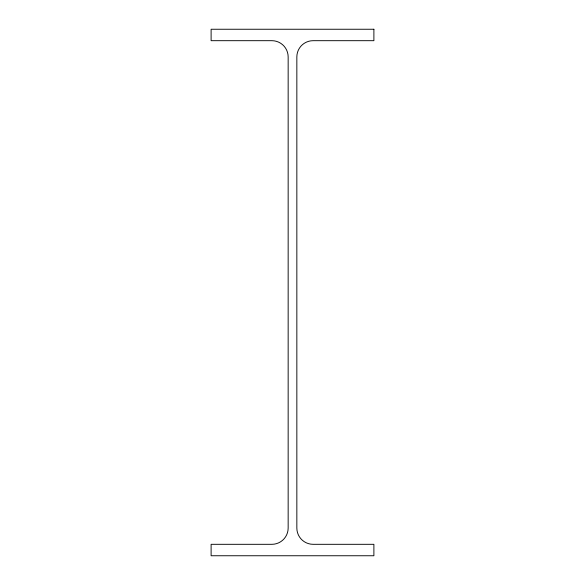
<?xml version="1.0" encoding="UTF-8"?>
<svg xmlns="http://www.w3.org/2000/svg" width="585" height="585" viewBox="0 0 585 585"><rect width="100%" height="100%" fill="white"/><g stroke="black" fill="none" stroke-linecap="round" stroke-linejoin="round"><path stroke-width="0.88" d="M373.888 29.25L211.112 29.25L211.112 40.687L271.893 40.687A16.263 16.263 0 0 1 288.156 56.95L288.156 528.05A16.263 16.263 0 0 1 271.893 544.313L211.112 544.313L211.112 555.75L373.888 555.75L373.888 544.313L313.107 544.313A16.263 16.263 0 0 1 296.844 528.05L296.844 56.95A16.263 16.263 0 0 1 313.107 40.687L373.888 40.687L373.888 29.25"/></g></svg>
